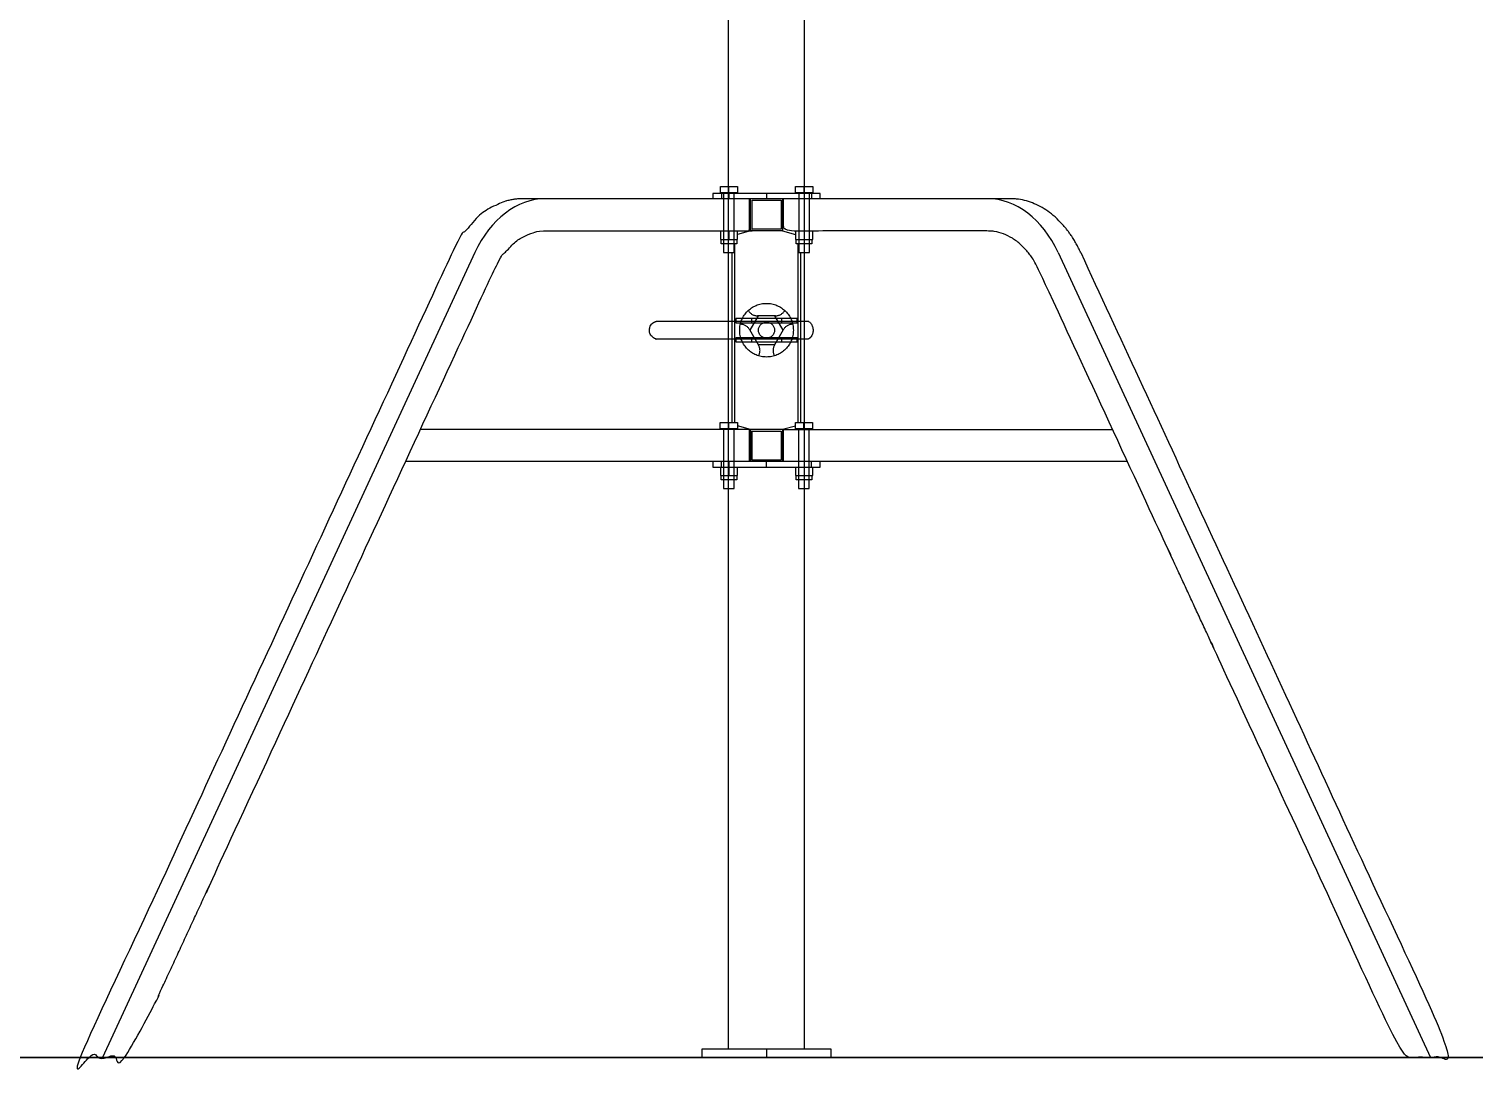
# Model space of a CAD drawing. Header units: millimetres. Extents: x 1924 to 471109, y -30014 to 109986.
# Drawn here: x 451958 to 453304, y 28612 to 29591 of the extents above; entities that cross this region are included whole.
import ezdxf

# ---------------------------------------------------------------- set-up
doc = ezdxf.new("R2010")
doc.units = ezdxf.units.MM
doc.header["$LTSCALE"] = 100
doc.linetypes.add('104', pattern=[4, 2, -2])
doc.layers.add('PERI_HELPLINE', color=140, linetype='Continuous', plot=False)
doc.layers.add('PERI_HIDDEN', color=30, linetype='104', plot=False)
doc.layers.add('podlazi', color=40, linetype='Continuous', lineweight=30, plot=False)

msp = doc.modelspace()

# ---------------------------------------------------------------- linework, layer by layer
at = {"color": 0, "linetype": 'ByBlock'}
for p, q in [((452602.6, 29438.712), (452602.6, 29438.112)), ((452602.915, 29438.112), (452602.915, 29433.112)), ((452609.915, 29438.712), (452609.915, 29444.512)), ((452609.915, 29438.112), (452609.915, 29433.112)), ((452617.23, 29438.712), (452617.23, 29438.112)), ((452644.915, 29438.112), (452644.915, 29433.112)), ((452672.6, 29438.712), (452672.6, 29438.112)), ((452679.915, 29438.712), (452679.915, 29444.512)), ((452679.915, 29438.112), (452679.915, 29433.112)), ((452686.915, 29438.112), (452686.915, 29433.112)), ((452687.23, 29438.712), (452687.23, 29438.112)), ((452609.915, 29403.112), (452609.915, 29395.072)), ((452629.915, 29403.112), (452617.915, 29399.896)), ((452659.915, 29403.112), (452671.915, 29399.896)), ((452679.915, 29403.112), (452679.915, 29395.072)), ((452373.239, 29383.022), (452026.305, 28633.112)), ((452916.59, 29383.022), (453263.524, 28633.112)), ((452609.778, 29218.712), (452609.778, 29224.512)), ((452679.778, 29218.712), (452679.778, 29224.512)), ((452602.463, 29218.712), (452602.463, 29218.112)), ((452617.093, 29218.712), (452617.093, 29218.112)), ((452629.915, 29218.112), (452629.915, 29188.112)), ((452659.915, 29218.112), (452659.915, 29188.112)), ((452672.463, 29218.712), (452672.463, 29218.112)), ((452687.093, 29218.712), (452687.093, 29218.112)), ((452981.28, 29188.112), (452308.55, 29188.112)), ((452602.915, 29183.112), (452602.915, 29188.112)), ((452609.915, 29188.112), (452609.915, 29175.072)), ((452644.915, 29183.112), (452644.915, 29188.112)), ((452679.915, 29188.112), (452679.915, 29175.072)), ((452686.915, 29183.112), (452686.915, 29188.112))]:
    msp.add_line(p, q, dxfattribs=at)
for points in [[(452609.415, 28641.112), (452609.415, 30335.362), (452609.37, 30350.362), (452609.37, 30459.112)], [(452680.415, 28641.112), (452680.415, 30335.362), (452680.46, 30350.362), (452680.46, 30459.112)], [(452694.915, 29433.112), (452694.915, 29438.112), (452594.915, 29438.112), (452594.915, 29433.112)], [(452604.915, 29438.112), (452604.915, 29391.212), (452604.915, 29383.112), (452614.915, 29383.112), (452614.915, 29391.212), (452614.915, 29438.112)], [(452674.915, 29438.112), (452674.915, 29391.212), (452674.915, 29383.112), (452684.915, 29383.112), (452684.915, 29391.212), (452684.915, 29438.112)], [(452659.915, 29433.112), (452659.915, 29403.112), (452629.915, 29403.112), (452629.915, 29433.112)], [(452601.915, 29403.112), (452601.915, 29395.072), (452617.915, 29395.072), (452617.915, 29403.112)], [(452671.915, 29403.112), (452671.915, 29395.072), (452687.915, 29395.072), (452687.915, 29403.112)], [(452617.23, 29395.072), (452617.23, 29391.212), (452602.6, 29391.212), (452602.6, 29395.072)], [(452687.23, 29395.072), (452687.23, 29391.212), (452672.6, 29391.212), (452672.6, 29395.072)], [(452671.778, 29221.29), (452659.915, 29218.112), (452629.915, 29218.112), (452617.778, 29221.364)], [(452629.127, 29188.112), (452629.127, 29218.112), (452322.429, 29218.112)], [(452604.778, 29218.112), (452604.778, 29171.212), (452604.778, 29163.112), (452614.778, 29163.112), (452614.778, 29171.212), (452614.778, 29218.112)], [(452660.702, 29188.112), (452660.702, 29218.112), (452967.401, 29218.112)], [(452674.778, 29218.112), (452674.778, 29171.212), (452674.778, 29163.112), (452684.778, 29163.112), (452684.778, 29171.212), (452684.778, 29218.112)], [(452594.915, 29188.112), (452594.915, 29183.112), (452694.915, 29183.112), (452694.915, 29188.112)], [(452601.915, 29183.112), (452601.915, 29175.072), (452617.915, 29175.072), (452617.915, 29183.112)], [(452671.915, 29183.112), (452671.915, 29175.072), (452687.915, 29175.072), (452687.915, 29183.112)], [(452617.23, 29175.072), (452617.23, 29171.212), (452602.6, 29171.212), (452602.6, 29175.072)], [(452687.23, 29175.072), (452687.23, 29171.212), (452672.6, 29171.212), (452672.6, 29175.072)]]:
    msp.add_lwpolyline(points, dxfattribs=at)
for points in [[(452601.915, 29444.512), (452617.915, 29444.512), (452617.915, 29438.712), (452601.915, 29438.712)], [(452671.915, 29444.512), (452687.915, 29444.512), (452687.915, 29438.712), (452671.915, 29438.712)], [(452658.415, 29431.612), (452658.415, 29404.612), (452631.415, 29404.612), (452631.415, 29431.612)], [(452616.415, 29303.612), (452616.415, 29302.112), (452616.415, 29299.612), (452673.415, 29299.612), (452673.415, 29302.112), (452673.415, 29303.612)], [(452601.778, 29224.512), (452617.778, 29224.512), (452617.778, 29218.712), (452601.778, 29218.712)], [(452671.778, 29224.512), (452687.778, 29224.512), (452687.778, 29218.712), (452671.778, 29218.712)], [(452658.415, 29189.612), (452631.415, 29189.612), (452631.415, 29216.612), (452658.415, 29216.612)], [(452704.915, 28641.112), (452704.915, 28633.112), (452584.915, 28633.112), (452584.915, 28641.112)]]:
    msp.add_lwpolyline(points, close=True, dxfattribs=at)
for centre, start_param, end_param in [((452438.96, 29323.112), 0, 0.99483767), ((452850.869, 29323.112), 5.28834763, 6.28318531)]:
    msp.add_ellipse(centre, major_axis=(0, 110), ratio=0.71239359, start_param=start_param, end_param=end_param, dxfattribs=at)
for points, weights, knots in [([(452937.644, 29383.022), (452914.471, 29433.112), (452871.923, 29433.112), (452644.915, 29433.112), (452417.907, 29433.112), (452375.359, 29433.112), (452352.186, 29383.022), (452178.719, 29008.067), (452005.252, 28633.112), (452028.52, 28633.112), (452051.788, 28633.112), (452221.476, 28999.897), (452391.163, 29366.683), (452408.016, 29403.112), (452438.96, 29403.112), (452533.975, 29403.112), (452628.99, 29403.112), (452628.99, 29418.112), (452628.99, 29433.112)], [1, 0.878817112662, 1, 1, 1, 0.878817112662, 1, 1, 1, 1, 1, 1, 1, 0.878817112662, 1, 1, 1, 1, 1], [0, 0, 0, 0.99483767, 0.99483767, 1.99483767, 1.99483767, 2.98967535, 2.98967535, 3.98967535, 3.98967535, 4.98967535, 4.98967535, 5.98967535, 5.98967535, 6.98451302, 6.98451302, 7.98451302, 7.98451302, 8.98451302, 8.98451302, 8.98451302]), ([(452937.644, 29383.022), (453111.111, 29008.067), (453284.578, 28633.112), (453261.31, 28633.112), (453238.041, 28633.112), (453068.354, 28999.897), (452898.667, 29366.683), (452881.813, 29403.112), (452850.869, 29403.112), (452755.854, 29403.112), (452660.839, 29403.112), (452660.839, 29418.112), (452660.839, 29433.112)], [1, 1, 1, 1, 1, 1, 1, 0.878817112662, 1, 1, 1, 1, 1], [0, 0, 0, 1, 1, 2, 2, 3, 3, 3.99483767, 3.99483767, 4.99483767, 4.99483767, 5.99483767, 5.99483767, 5.99483767]), ([(452682.27, 29302.112), (452688.28, 29302.112), (452688.28, 29310.612), (452688.28, 29319.112), (452682.27, 29319.112), (452613.261, 29319.112), (452544.253, 29319.112), (452535.753, 29319.112), (452535.753, 29310.612), (452535.753, 29302.112), (452544.253, 29302.112), (452613.261, 29302.112), (452682.27, 29302.112)], [1, 0.707106781187, 1, 0.707106781187, 1, 1, 1, 0.707106781187, 1, 0.707106781187, 1, 1, 1], [0, 0, 0, 1.57079633, 1.57079633, 3.14159265, 3.14159265, 4.14159265, 4.14159265, 5.71238898, 5.71238898, 7.28318531, 7.28318531, 8.28318531, 8.28318531, 8.28318531])]:
    msp.add_rational_spline(points, weights, degree=2, knots=knots, dxfattribs=at)
at = {"layer": 'PERI_HELPLINE'}
msp.add_line((452644.915, 28641.112), (452644.915, 28633.112), dxfattribs=at)
msp.add_point((452644.915, 28633.112), dxfattribs=at)
msp.add_point((452644.915, 28633.112), dxfattribs=at)
at = {"layer": 'PERI_HIDDEN'}
for p, q in [((452637.207, 29323.962), (452629.499, 29310.612)), ((452630.849, 29321.612), (452630.849, 29317.612)), ((452660.33, 29310.612), (452652.622, 29323.962)), ((452658.981, 29321.612), (452658.981, 29317.612)), ((452629.194, 29311.141), (452637.513, 29296.733)), ((452630.849, 29303.612), (452630.849, 29299.612)), ((452652.317, 29296.733), (452660.635, 29311.141)), ((452658.981, 29303.612), (452658.981, 29299.612)), ((452637.207, 29297.262), (452652.622, 29297.262))]:
    msp.add_line(p, q, dxfattribs=at)
for points in [[(452612.817, 29224.512), (452612.817, 29302.112), (452612.817, 29319.112), (452612.817, 29383.112)], [(452615.415, 29224.512), (452615.415, 29302.112), (452615.415, 29319.112), (452615.415, 29391.212)], [(452674.415, 29224.512), (452674.415, 29302.112), (452674.415, 29319.112), (452674.415, 29391.212)], [(452677.013, 29224.512), (452677.013, 29302.112), (452677.013, 29319.112), (452677.013, 29383.112)]]:
    msp.add_lwpolyline(points, dxfattribs=at)
msp.add_lwpolyline([(452661.893, 29328.962, -0.26794919), (452653.233, 29323.962), (452636.596, 29323.962, -0.26794919), (452627.936, 29328.962)], format="xyb", dxfattribs=at)
msp.add_lwpolyline([(452616.415, 29321.612), (452616.415, 29319.112), (452616.415, 29317.612), (452673.415, 29317.612), (452673.415, 29319.112), (452673.415, 29321.612)], close=True, dxfattribs=at)
for radius in [25, 7.525]:
    msp.add_circle((452644.915, 29310.612), radius, dxfattribs=at)
for centre, start, end in [((452620.534, 29306.141), 30, 90), ((452669.296, 29306.141), 90, 150), ((452628.852, 29291.733), 330, 30), ((452660.977, 29291.733), 150, 210)]:
    msp.add_arc(centre, 10, start, end, dxfattribs=at)
at = {"layer": 'podlazi'}
msp.add_line((418944.915, 28633.112), (454544.915, 28633.112), dxfattribs=at)

doc.saveas('drawing.dxf')
